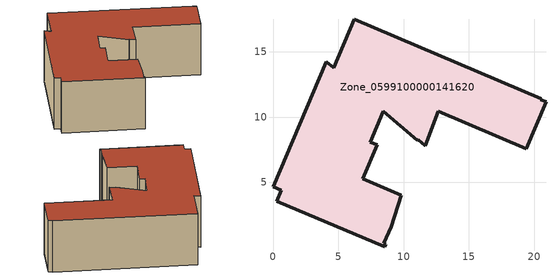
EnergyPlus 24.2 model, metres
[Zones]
Zone_0599100000141620
 floor ground (C_G): 7.97,7.86 6.87,5.26 9.81,4.01 9.05,1.6 8.5,0.31 8.62,0.26 8.55,0.05 0.3,3.54 0.65,4.38 0,4.65 4.08,14.24 4.64,13.79 6.22,17.5 20.54,11.41 20.51,11.34 20.92,11.16 19.41,7.57 12.67,10.43 11.68,7.81 11.12,8.26 11.06,8.21 8.45,10.44 7.45,8.08 z0
 wall outside (C_F): 20.54,11.41 6.22,17.5 4.64,13.79 4.08,14.24 0,4.65 0.65,4.38 0.3,3.54 8.55,0.05 8.62,0.26 8.5,0.31 9.05,1.6 9.81,4.01 6.87,5.26 7.97,7.86 7.45,8.08 8.45,10.44 11.06,8.21 11.12,8.26 11.68,7.81 12.67,10.43 19.41,7.57 20.92,11.16 20.51,11.34 20.54,11.41 z0:6.23
 roof outside (C_R): 20.51,11.34 20.54,11.41 6.22,17.5 4.64,13.79 4.08,14.24 0,4.65 0.65,4.38 0.3,3.54 8.55,0.05 8.62,0.26 8.5,0.31 9.05,1.6 9.81,4.01 6.87,5.26 7.97,7.86 7.45,8.08 8.45,10.44 11.06,8.21 11.12,8.26 11.68,7.81 12.67,10.43 19.41,7.57 20.92,11.16 z6.23
[BUILDING]
Pand.0599100000141620: North Axis=0; Terrain=City; Loads Convergence Tolerance Value=0.04; Temperature Convergence Tolerance Value=0.4; Solar Distribution=FullExterior; Maximum Number of Warmup Days=25; Minimum Number of Warmup Days=1
[Site:Location]
Rotterdam.The.Hague.AP_ZH_NLD Design_Conditions: Latitude=51.96; Longitude=4.45; Time Zone=1; Elevation=-4.5
[SITE:GROUNDTEMPERATURE:BUILDINGSURFACE]
18, 18, 18, 18, 18, 18, 18, 18, 18, 18, 18, 18
[MATERIAL] Thermal Absorptance=0.9; Solar Absorptance=0.7; Visible Absorptance=0.7
Name | Roughness | Thickness | Conductivity | Density | Specific Heat
G.D.1992-2005 | MediumSmooth | 0.15 | 0.06 | 540 | 1210
F.D.1992-2005 | Rough | 0.3 | 0.12 | 1920 | 840
R.D.1992-2005 | MediumRough | 0.2 | 0.08 | 1500 | 1000
[CONSTRUCTION]
C_G: G.D.1992-2005
C_F: F.D.1992-2005
C_R: R.D.1992-2005
[ZONE]
Zone_0599100000141620: Type=1; Multiplier=1; Ceiling Height=Autocalculate; Volume=Autocalculate; Floor Area=autocalculate; Part of Total Floor Area=Yes
[ZONEINFILTRATION:DESIGNFLOWRATE]
Infil_Zone_0599100000141620: Zone or ZoneList or Space or SpaceList=Zone_0599100000141620; Schedule=AlwaysOn; Design Flow Rate Calculation Method=Flow/Area; Flow Rate per Floor Area=0.0021; Constant Term Coefficient=1; Temperature Term Coefficient=0; Velocity Term Coefficient=0; Velocity Squared Term Coefficient=0
[HVACTEMPLATE:ZONE:IDEALLOADSAIRSYSTEM]
Zone_0599100000141620: Maximum Heating Supply Air Temperature=50; Minimum Cooling Supply Air Temperature=13; Maximum Heating Supply Air Humidity Ratio=0.0156; Minimum Cooling Supply Air Humidity Ratio=0.0077; Heating Limit=NoLimit; Cooling Limit=NoLimit; Dehumidification Control Type=ConstantSensibleHeatRatio; Cooling Sensible Heat Ratio=0.7; Dehumidification Setpoint=60; Humidification Control Type=None; Humidification Setpoint=30; Outdoor Air Method=None; Outdoor Air Flow Rate per Person=0.00944; Outdoor Air Flow Rate per Zone Floor Area=0; Outdoor Air Flow Rate per Zone=0; Demand Controlled Ventilation Type=None; Outdoor Air Economizer Type=NoEconomizer; Heat Recovery Type=None; Sensible Heat Recovery Effectiveness=0.7; Latent Heat Recovery Effectiveness=0.65
[ZONECONTROL:THERMOSTAT]
ThermostatControl_Zone_0599100000141620: Zone or ZoneList=Zone_0599100000141620; Control Type Schedule=DualSetpointControlType; Control 1=Thermostat_Zone_0599100000141620; Temperature Difference Between Cutout And Setpoint=0
[THERMOSTATSETPOINT:DUALSETPOINT]
Thermostat_Zone_0599100000141620: Heating Setpoint Temperature Schedule=HeatingSetpoint_Zone_0599100000141620; Cooling Setpoint Temperature Schedule=CoolingSetpoint_Zone_0599100000141620
[SCHEDULE:COMPACT]
HeatingSetpoint_Zone_0599100000141620: Through: 12/31, For: AllDays, Until: 24:00, 21
CoolingSetpoint_Zone_0599100000141620: Through: 12/31, For: AllDays, Until: 24:00, 24
DualSetpointControlType: Through: 12/31, For: AllDays, Until: 24:00, 4
AlwaysOn: Through: 12/31, For: AllDays, Until: 24:00, 1
